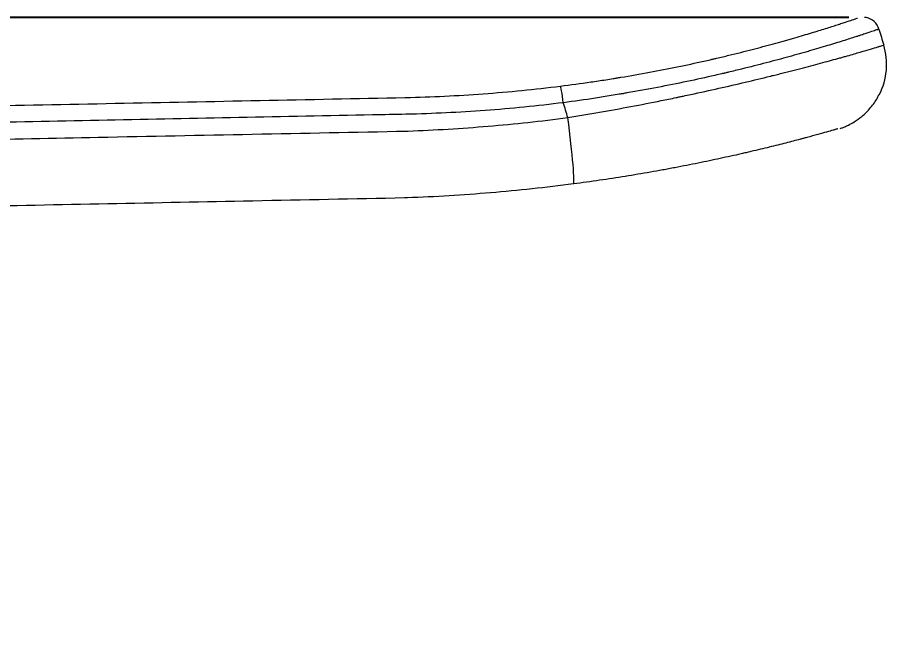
# Model space of a CAD drawing. Extents: x 8886 to 9306, y -19565 to -18971.
# Drawn here: x 9208.41 to 9247.37, y -19346.48 to -19319.04 of the extents above; entities that cross this region are included whole.
import ezdxf

# ---------------------------------------------------------------- set-up
doc = ezdxf.new("R2010")
doc.units = 0
doc.header["$MEASUREMENT"] = 0
doc.linetypes.add('HIDDEN2', pattern=[4.7625, 3.175, -1.5875])
doc.layers.get('DEFPOINTS').update_dxf_attribs({"linetype": 'CONTINUOUS'})
doc.layers.add('1', color=4, linetype='HIDDEN2', lineweight=13)
doc.layers.add('5', color=2, linetype='CONTINUOUS', lineweight=9)
doc.styles.get("Standard").update_dxf_attribs({"font": ''})
doc.styles.get('Standard').set_extended_font_data('Gulim')
doc.dimstyles.new('STANDARD$0', dxfattribs={"dimtxt": 3.5, "dimasz": 2.5, "dimexe": 0.7, "dimexo": 0.7, "dimgap": 0.5, "dimtad": 3, "dimdec": 4, "dimdsep": 46, "dimtxsty": 'Standard', "dimcen": 0, "dimclrd": 2, "dimclre": 2, "dimclrt": 4, "dimadec": 0, "dimazin": 0, "dimtp": 0.2, "dimtm": 0.1, "dimtfac": 0.5, "dimtdec": 4, "dimtmove": 1, "dimatfit": 3, "dimfxl": 1, "dimtolj": 1, "dimarcsym": 0})

# ---------------------------------------------------------------- blocks, each defined once
blk = doc.blocks.new('*D20')
at = {"layer": '5', "color": 2, "lineweight": -2, "transparency": 16777216}
for p, q in [((9245.681, -19319.042), (9152.453, -19319.042)), ((9153.153, -19324.042), (9153.153, -19387.654)), ((9159.106, -19392.654), (9152.453, -19392.654))]:
    blk.add_line(p, q, dxfattribs=at)
at = {"layer": '5', "color": 2, "transparency": 16777216}
for points in [[(9152.32, -19324.042), (9153.986, -19324.042), (9153.153, -19319.042)], [(9152.32, -19387.654), (9153.986, -19387.654), (9153.153, -19392.654)]]:
    blk.add_solid(points, dxfattribs=at)
at = {"layer": 'DEFPOINTS', "color": 0, "transparency": 16777216}
for p in [(9246.381, -19319.042), (9153.153, -19392.654), (9159.806, -19392.654)]:
    blk.add_point(p, dxfattribs=at)
at = {"layer": '5', "color": 4, "transparency": 16777216, "insert": (9148.646, -19351.039), "char_height": 5, "attachment_point": 5, "rotation": 90, "bg_fill": 3, "box_fill_scale": 1.25, "bg_fill_color": 256, "bg_fill_true_color": 13158600, "bg_fill_transparency": 0}
blk.add_mtext('\\A1;98.2', dxfattribs=at)

msp = doc.modelspace()

# ---------------------------------------------------------------- linework, layer by layer
at = {"layer": '1', "color": 7, "linetype": 'Continuous', "lineweight": 18}
for centre, radius, start, end in [((9246.308, -19319.786), 0.75, 16.8358, 78.1911), ((9244.37, -19321.149), 3, 332.9986, 16.8358)]:
    msp.add_arc(centre, radius, start, end, dxfattribs=at)
at = {"layer": '1', "color": 1, "linetype": 'Continuous', "lineweight": 13}
for centre, major_axis, ratio, start_param, end_param in [((9232.845, -19322.865), (0.093, -0.744), 0.045084, 1.563642, 3.141593), ((9232.945, -19323.53), (0.389, -2.975), 0.045082, 0, 1.563379)]:
    msp.add_ellipse(centre, major_axis=major_axis, ratio=ratio, start_param=start_param, end_param=end_param, dxfattribs=at)
at = {"layer": '1', "color": 7, "linetype": 'Continuous', "lineweight": 18}
for points, knots in [([(9232.752, -19322.121), (9233.209, -19322.064), (9233.663, -19322.002), (9234.338, -19321.904), (9234.562, -19321.87), (9234.896, -19321.818), (9235.063, -19321.791), (9235.23, -19321.764), (9235.341, -19321.746), (9235.396, -19321.737), (9235.893, -19321.655), (9236.325, -19321.578), (9237.171, -19321.421), (9237.585, -19321.34), (9238.395, -19321.174), (9238.791, -19321.089), (9239.275, -19320.98), (9239.419, -19320.948), (9239.562, -19320.915), (9239.657, -19320.893), (9239.704, -19320.882), (9239.94, -19320.827), (9240.124, -19320.783), (9240.666, -19320.652), (9241.012, -19320.566), (9241.675, -19320.394), (9241.991, -19320.31), (9242.445, -19320.186), (9242.592, -19320.145), (9242.808, -19320.084), (9242.914, -19320.054), (9243.018, -19320.025), (9243.087, -19320.005), (9243.122, -19319.995), (9243.427, -19319.907), (9243.68, -19319.832), (9244.148, -19319.692), (9244.363, -19319.626), (9244.758, -19319.503), (9244.937, -19319.446), (9245.138, -19319.382), (9245.197, -19319.363), (9245.253, -19319.345), (9245.289, -19319.333), (9245.307, -19319.327), (9245.396, -19319.298), (9245.462, -19319.277), (9245.643, -19319.217), (9245.744, -19319.184), (9245.906, -19319.13), (9245.966, -19319.11), (9246.048, -19319.082), (9246.069, -19319.075), (9246.069, -19319.075)], [0, 0, 0, 0, 0.062509, 0.062509, 0.093763, 0.093763, 0.10939, 0.117204, 0.117204, 0.125018, 0.125018, 0.187526, 0.187526, 0.250035, 0.250035, 0.312544, 0.312544, 0.328171, 0.335985, 0.335985, 0.343798, 0.343798, 0.375053, 0.375053, 0.437561, 0.437561, 0.50007, 0.50007, 0.531324, 0.531324, 0.546952, 0.554765, 0.554765, 0.562579, 0.562579, 0.625088, 0.625088, 0.687596, 0.687596, 0.750105, 0.750105, 0.765732, 0.773546, 0.773546, 0.781359, 0.781359, 0.812614, 0.812614, 0.875123, 0.875123, 0.937631, 0.937631, 1, 1, 1, 1]), ([(9246.481, -19319.062), (9246.453, -19319.054), (9246.42, -19319.046), (9246.387, -19319.042), (9246.381, -19319.042)], [0, 0, 0, 0, 0.848768, 1, 1, 1, 1]), ([(9194.666, -19323.256), (9196.379, -19323.221), (9198.093, -19323.187), (9204.136, -19323.066), (9208.465, -19322.98), (9217.122, -19322.806), (9221.451, -19322.72), (9225.779, -19322.633)], [0, 0, 0, 0, 0.165239, 0.165239, 0.582659, 0.582659, 1, 1, 1, 1]), ([(9245.285, -19324.02), (9245.301, -19324.016), (9245.351, -19323.998), (9245.477, -19323.951), (9245.685, -19323.859), (9245.954, -19323.711), (9246.302, -19323.463), (9246.658, -19323.102), (9246.909, -19322.762), (9247.003, -19322.552), (9247.022, -19322.504)], [0, 0, 0, 0, 0.08795, 0.179818, 0.260959, 0.376066, 0.530771, 0.741788, 0.94315, 1, 1, 1, 1]), ([(9245.184, -19324.037), (9245.174, -19324.04), (9245.16, -19324.043), (9245.124, -19324.054), (9245.099, -19324.061), (9245.056, -19324.074), (9245.04, -19324.078), (9245.006, -19324.088), (9244.988, -19324.093), (9244.891, -19324.121), (9244.795, -19324.148), (9244.568, -19324.212), (9244.437, -19324.248), (9244.139, -19324.33), (9243.972, -19324.376), (9243.741, -19324.438), (9243.694, -19324.451), (9243.621, -19324.47), (9243.597, -19324.477), (9243.547, -19324.49), (9243.422, -19324.523), (9243.291, -19324.557), (9242.967, -19324.642), (9242.736, -19324.701), (9242.245, -19324.824), (9241.986, -19324.888), (9241.575, -19324.987), (9241.435, -19325.02), (9241.219, -19325.071), (9241.146, -19325.088), (9241.035, -19325.114), (9240.998, -19325.122), (9240.923, -19325.14), (9240.585, -19325.217), (9240.235, -19325.295), (9239.594, -19325.434), (9239.264, -19325.503), (9238.585, -19325.641), (9238.237, -19325.71), (9237.789, -19325.795), (9237.653, -19325.82), (9237.517, -19325.845), (9237.425, -19325.862), (9237.379, -19325.87), (9237.15, -19325.912), (9236.966, -19325.945), (9236.409, -19326.043), (9236.034, -19326.106), (9235.276, -19326.227), (9234.893, -19326.286), (9234.12, -19326.399), (9233.729, -19326.453), (9233.335, -19326.505)], [0, 0, 0, 0, 0.02908, 0.02908, 0.061444, 0.061444, 0.077626, 0.077626, 0.093808, 0.093808, 0.158536, 0.158536, 0.223264, 0.223264, 0.287992, 0.287992, 0.304174, 0.304174, 0.312265, 0.312265, 0.320356, 0.35272, 0.35272, 0.417448, 0.417448, 0.482176, 0.482176, 0.51454, 0.51454, 0.530722, 0.530722, 0.538813, 0.538813, 0.546904, 0.611632, 0.611632, 0.67636, 0.67636, 0.741088, 0.741088, 0.75727, 0.765361, 0.765361, 0.773452, 0.773452, 0.805816, 0.805816, 0.870544, 0.870544, 0.935272, 0.935272, 1, 1, 1, 1]), ([(9225.764, -19327.135), (9223.496, -19327.18), (9221.227, -19327.225), (9214.628, -19327.357), (9210.299, -19327.444), (9205.969, -19327.53)], [0, 0, 0, 0, 0.343837, 0.343837, 1, 1, 1, 1]), ([(9225.894, -19327.132), (9225.894, -19327.132), (9225.894, -19327.132), (9225.851, -19327.133), (9225.807, -19327.134), (9225.764, -19327.135)], [0, 0, 0, 0, 0.000774, 0.000774, 1, 1, 1, 1])]:
    msp.add_open_spline(points, degree=3, knots=knots, dxfattribs=at)
at = {"layer": '1', "color": 1, "linetype": 'Continuous', "lineweight": 13}
for points, knots in [([(9247.026, -19319.569), (9247.026, -19319.569), (9247.004, -19319.577), (9246.917, -19319.607), (9246.851, -19319.629), (9246.678, -19319.687), (9246.57, -19319.723), (9246.375, -19319.787), (9246.305, -19319.81), (9246.21, -19319.841), (9246.19, -19319.848), (9246.151, -19319.86), (9246.091, -19319.88), (9246.028, -19319.9), (9245.813, -19319.969), (9245.621, -19320.03), (9245.199, -19320.162), (9244.968, -19320.233), (9244.468, -19320.384), (9244.198, -19320.464), (9243.871, -19320.558), (9243.835, -19320.569), (9243.761, -19320.59), (9243.65, -19320.622), (9243.385, -19320.697), (9243.149, -19320.763), (9242.666, -19320.896), (9242.329, -19320.987), (9241.624, -19321.171), (9241.256, -19321.264), (9240.681, -19321.405), (9240.485, -19321.452), (9240.235, -19321.511), (9240.185, -19321.523), (9240.084, -19321.547), (9239.932, -19321.582), (9239.779, -19321.617), (9239.266, -19321.734), (9238.847, -19321.826), (9237.988, -19322.006), (9237.55, -19322.094), (9236.655, -19322.266), (9236.198, -19322.349), (9235.673, -19322.44), (9235.614, -19322.45), (9235.497, -19322.47), (9235.321, -19322.499), (9234.909, -19322.568), (9234.554, -19322.624), (9233.841, -19322.733), (9233.362, -19322.802), (9232.88, -19322.866)], [0, 0, 0, 0, 0.0625, 0.0625, 0.125, 0.125, 0.1875, 0.1875, 0.21875, 0.21875, 0.226563, 0.226563, 0.234375, 0.25, 0.25, 0.3125, 0.3125, 0.375, 0.375, 0.4375, 0.4375, 0.445313, 0.445313, 0.453125, 0.46875, 0.5, 0.5, 0.5625, 0.5625, 0.625, 0.625, 0.65625, 0.65625, 0.664063, 0.664063, 0.671875, 0.6875, 0.6875, 0.75, 0.75, 0.8125, 0.8125, 0.875, 0.875, 0.882813, 0.882813, 0.890625, 0.90625, 0.9375, 0.9375, 1, 1, 1, 1]), ([(9233.082, -19323.534), (9233.563, -19323.456), (9234.038, -19323.375), (9234.978, -19323.209), (9235.442, -19323.124), (9236.361, -19322.951), (9236.815, -19322.862), (9237.489, -19322.726), (9237.712, -19322.681), (9237.989, -19322.623), (9238.045, -19322.612), (9238.155, -19322.588), (9238.32, -19322.554), (9238.483, -19322.519), (9239.022, -19322.404), (9239.442, -19322.312), (9240.256, -19322.129), (9240.651, -19322.037), (9241.417, -19321.856), (9241.788, -19321.767), (9242.192, -19321.667), (9242.237, -19321.656), (9242.325, -19321.634), (9242.457, -19321.601), (9242.76, -19321.525), (9243.009, -19321.462), (9243.494, -19321.337), (9243.8, -19321.257), (9244.377, -19321.104), (9244.648, -19321.03), (9245.029, -19320.926), (9245.151, -19320.892), (9245.299, -19320.851), (9245.328, -19320.843), (9245.386, -19320.827), (9245.471, -19320.803), (9245.554, -19320.78), (9245.822, -19320.704), (9246.016, -19320.649), (9246.361, -19320.549), (9246.513, -19320.504), (9246.776, -19320.427), (9246.886, -19320.393), (9246.986, -19320.363), (9246.997, -19320.36), (9247.018, -19320.353), (9247.048, -19320.344), (9247.075, -19320.336), (9247.125, -19320.32), (9247.153, -19320.311), (9247.22, -19320.29), (9247.242, -19320.282), (9247.241, -19320.28)], [0, 0, 0, 0, 0.0625, 0.0625, 0.125, 0.125, 0.1875, 0.1875, 0.21875, 0.21875, 0.226562, 0.226562, 0.234375, 0.25, 0.25, 0.3125, 0.3125, 0.375, 0.375, 0.4375, 0.4375, 0.445312, 0.445312, 0.453125, 0.46875, 0.5, 0.5, 0.5625, 0.5625, 0.625, 0.625, 0.65625, 0.65625, 0.664062, 0.664062, 0.671875, 0.6875, 0.6875, 0.75, 0.75, 0.8125, 0.8125, 0.875, 0.875, 0.882812, 0.882812, 0.890625, 0.90625, 0.90625, 0.9375, 0.9375, 1, 1, 1, 1]), ([(9225.828, -19323.384), (9225.329, -19323.394), (9224.829, -19323.404), (9222.333, -19323.454), (9220.335, -19323.494), (9214.4, -19323.612), (9210.462, -19323.691), (9204.301, -19323.814), (9202.079, -19323.858), (9198.141, -19323.937), (9196.425, -19323.971), (9194.71, -19324.005)], [0, 0, 0, 0, 0.048144, 0.048144, 0.240718, 0.240718, 0.620359, 0.620359, 0.834632, 0.834632, 1, 1, 1, 1]), ([(9225.866, -19323.383), (9225.866, -19323.383), (9225.865, -19323.383), (9225.852, -19323.384), (9225.84, -19323.384), (9225.828, -19323.384)], [0, 0, 0, 0, 0.051873, 0.051873, 1, 1, 1, 1]), ([(9206.046, -19324.531), (9208.043, -19324.491), (9210.041, -19324.452), (9216.639, -19324.321), (9221.24, -19324.23), (9225.841, -19324.138)], [0, 0, 0, 0, 0.302721, 0.302721, 1, 1, 1, 1])]:
    msp.add_open_spline(points, degree=3, knots=knots, dxfattribs=at)
at = {"layer": '1', "color": 7, "linetype": 'Continuous', "lineweight": 18}
for points in [[(9247.026, -19319.569), (9247.098, -19319.806), (9247.17, -19320.043), (9247.241, -19320.28)], [(9225.815, -19322.632), (9226.976, -19322.606), (9229.292, -19322.494), (9231.6, -19322.265), (9232.752, -19322.121)], [(9225.779, -19322.633), (9225.791, -19322.633), (9225.803, -19322.633), (9225.815, -19322.633)], [(9233.335, -19326.505), (9232.099, -19326.666), (9229.624, -19326.932), (9227.139, -19327.082), (9225.894, -19327.129)]]:
    msp.add_open_spline(points, degree=3, dxfattribs=at)
at = {"layer": '1', "color": 1, "linetype": 'Continuous', "lineweight": 13}
for points in [[(9232.88, -19322.866), (9231.715, -19323.012), (9229.382, -19323.244), (9227.04, -19323.356), (9225.866, -19323.383)], [(9233.082, -19323.534), (9233.015, -19323.312), (9232.947, -19323.089), (9232.88, -19322.866)], [(9225.919, -19324.134), (9227.117, -19324.09), (9229.51, -19323.945), (9231.893, -19323.69), (9233.082, -19323.534)], [(9225.841, -19324.138), (9225.867, -19324.138), (9225.893, -19324.137), (9225.919, -19324.137)]]:
    msp.add_open_spline(points, degree=3, dxfattribs=at)

# ---------------------------------------------------------------- next in the draw order: dimensions: what is measured, and where the dimension line sits
at = {"layer": '5'}
dim = msp.add_linear_dim(base=(9153.1531, -19392.6543), p1=(9246.3814, -19319.0416), p2=(9159.806, -19392.6543), angle=90, dimstyle='STANDARD$0', override={"dimtxt": 5, "dimasz": 5, "dimdec": 1, "dimlfac": 1.333333, "dimzin": 9, "dimtdec": 1, "dimfxl": 1.25, "dimtfill": 1}, dxfattribs=at)
dim.commit()
dim.dimension.update_dxf_attribs({"geometry": '*D20', "text_midpoint": (9151.7097, -19351.0393), "dimtype": 160})

doc.saveas('drawing.dxf')
